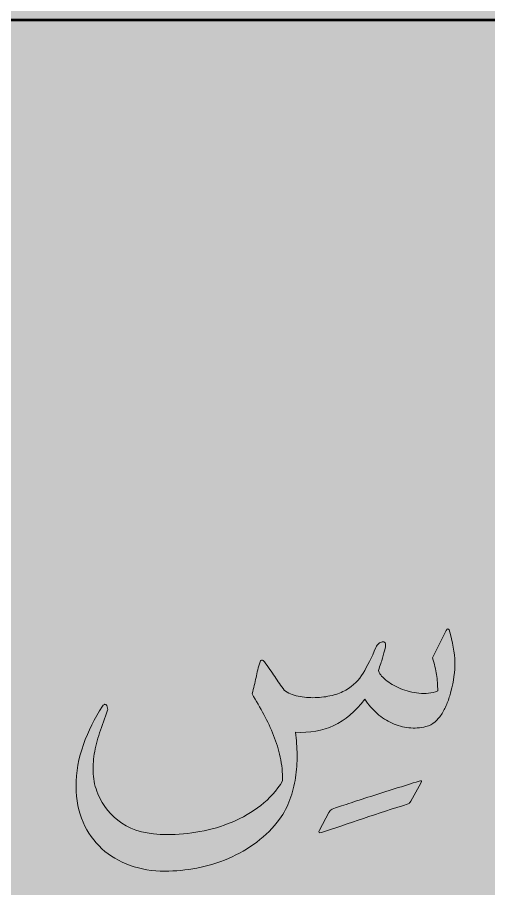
# Model space of a CAD drawing. Header units: inches. Extents: x -1481 to -429, y -1676 to -696.
# Drawn here: x -868.45 to -857.77, y -1195.29 to -1175.56 of the extents above; entities that cross this region are included whole.
import ezdxf

# ---------------------------------------------------------------- set-up
doc = ezdxf.new("R2010")
doc.units = ezdxf.units.IN
doc.header["$MEASUREMENT"] = 0
doc.layers.add('Layer 1', color=7, linetype='Continuous')

# ---------------------------------------------------------------- blocks, each defined once
blk = doc.blocks.new('block 75')
at = {"layer": 'Layer 1', "true_color": 0x009344}
h = blk.add_hatch(color=114, dxfattribs=at)
h.dxf.hatch_style = 2
h.paths.add_polyline_path([(-693.785, -1296.171), (-933.785, -1296.171), (-933.785, -1006.171), (-693.785, -1006.171)])
blk = doc.blocks.new('block 140')
at = {"layer": 'Layer 1', "true_color": 0x49c6ea}
h = blk.add_hatch(color=133, dxfattribs=at)
h.dxf.hatch_style = 2
h.paths.add_polyline_path([(-919.173, -1282.809), (-748.857, -1282.809), (-748.857, -1065.618), (-919.173, -1065.618)])
h = blk.add_hatch(color=133, dxfattribs=at)
h.dxf.hatch_style = 2
h.paths.add_polyline_path([(-907.435, -1277.731), (-761.338, -1277.731), (-761.338, -1076.165), (-907.435, -1076.165)])
at = {"layer": 'Layer 1', "true_color": 0xfff4c8}
h = blk.add_hatch(color=254, dxfattribs=at)
h.dxf.hatch_style = 2
h.paths.add_polyline_path([(-912.062, -1208.145), (-756.36, -1208.145), (-756.36, -1175.62), (-912.062, -1175.62)])
at = {"layer": 'Layer 1', "lineweight": 0}
blk.add_lwpolyline([(-912.062, -1208.145), (-756.36, -1208.145), (-756.36, -1175.62), (-912.062, -1175.62), (-912.062, -1208.145)], dxfattribs=at)
at = {"layer": 'Layer 1', "color": 44, "lineweight": 53, "true_color": 0xaf7e09}
blk.add_lwpolyline([(-912.062, -1208.145), (-756.36, -1208.145), (-756.36, -1175.62), (-912.062, -1175.62), (-912.062, -1208.145)], dxfattribs=at)
blk = doc.blocks.new('block 173')
at = {"layer": 'Layer 1', "true_color": 0x231f20}
h = blk.add_hatch(color=250, dxfattribs=at)
h.dxf.hatch_style = 2
edge = h.paths.add_edge_path()
edge.add_spline(control_points=[(-859.593, -1193.372), (-859.936, -1193.48), (-860.273, -1193.59), (-860.606, -1193.702), (-860.938, -1193.814), (-861.256, -1193.919), (-861.561, -1194.017), (-861.617, -1194.035), (-861.631, -1194.017), (-861.603, -1193.965), (-861.603, -1193.965), (-861.388, -1193.566), (-861.388, -1193.566), (-861.377, -1193.545), (-861.367, -1193.529), (-861.359, -1193.519), (-861.35, -1193.508), (-861.335, -1193.499), (-861.314, -1193.492), (-861.22, -1193.457), (-861.095, -1193.414), (-860.941, -1193.364), (-860.788, -1193.313), (-860.621, -1193.259), (-860.44, -1193.201), (-860.26, -1193.143), (-860.075, -1193.085), (-859.887, -1193.025), (-859.698, -1192.966), (-859.517, -1192.91), (-859.346, -1192.857), (-859.318, -1192.847), (-859.301, -1192.844), (-859.293, -1192.849), (-859.286, -1192.855), (-859.29, -1192.871), (-859.304, -1192.899), (-859.304, -1192.899), (-859.53, -1193.309), (-859.53, -1193.309), (-859.54, -1193.323), (-859.55, -1193.336), (-859.559, -1193.348), (-859.567, -1193.36), (-859.579, -1193.368), (-859.593, -1193.372)], knot_values=[0, 0, 0, 0, 1, 1, 1, 2, 2, 2, 3, 3, 3, 4, 4, 4, 5, 5, 5, 6, 6, 6, 7, 7, 7, 8, 8, 8, 9, 9, 9, 10, 10, 10, 11, 11, 11, 12, 12, 12, 13, 13, 13, 14, 14, 14, 15, 15, 15, 15], degree=3, periodic=1)
at = {"layer": 'Layer 1', "lineweight": 0}
blk.add_open_spline([(-859.593, -1193.372), (-859.936, -1193.48), (-860.273, -1193.59), (-860.606, -1193.702), (-860.938, -1193.814), (-861.256, -1193.919), (-861.561, -1194.017), (-861.617, -1194.035), (-861.631, -1194.017), (-861.603, -1193.965), (-861.603, -1193.965), (-861.388, -1193.566), (-861.388, -1193.566), (-861.377, -1193.545), (-861.367, -1193.529), (-861.359, -1193.519), (-861.35, -1193.508), (-861.335, -1193.499), (-861.314, -1193.492), (-861.22, -1193.457), (-861.095, -1193.414), (-860.941, -1193.364), (-860.788, -1193.313), (-860.621, -1193.259), (-860.44, -1193.201), (-860.26, -1193.143), (-860.075, -1193.085), (-859.887, -1193.025), (-859.698, -1192.966), (-859.517, -1192.91), (-859.346, -1192.857), (-859.318, -1192.847), (-859.301, -1192.844), (-859.293, -1192.849), (-859.286, -1192.855), (-859.29, -1192.871), (-859.304, -1192.899), (-859.304, -1192.899), (-859.53, -1193.309), (-859.53, -1193.309), (-859.54, -1193.323), (-859.55, -1193.336), (-859.559, -1193.348), (-859.567, -1193.36), (-859.579, -1193.368), (-859.593, -1193.372)], degree=3, knots=[0, 0, 0, 0, 1, 1, 1, 2, 2, 2, 3, 3, 3, 4, 4, 4, 5, 5, 5, 6, 6, 6, 7, 7, 7, 8, 8, 8, 9, 9, 9, 10, 10, 10, 11, 11, 11, 12, 12, 12, 13, 13, 13, 14, 14, 14, 15, 15, 15, 15], dxfattribs=at)
blk = doc.blocks.new('block 139')
at = {"layer": 'Layer 1', "true_color": 0x231f20}
h = blk.add_hatch(color=250, dxfattribs=at)
h.dxf.hatch_style = 2
edge = h.paths.add_edge_path()
edge.add_spline(control_points=[(-862.403, -1190.797), (-862.319, -1190.86), (-862.214, -1190.904), (-862.088, -1190.931), (-861.962, -1190.957), (-861.833, -1190.968), (-861.702, -1190.965), (-861.571, -1190.961), (-861.443, -1190.945), (-861.319, -1190.915), (-861.195, -1190.885), (-861.091, -1190.844), (-861.007, -1190.792), (-860.839, -1190.694), (-860.707, -1190.566), (-860.613, -1190.409), (-860.518, -1190.251), (-860.422, -1190.057), (-860.324, -1189.826), (-860.31, -1189.791), (-860.289, -1189.762), (-860.261, -1189.739), (-860.233, -1189.717), (-860.206, -1189.703), (-860.18, -1189.7), (-860.154, -1189.697), (-860.133, -1189.703), (-860.117, -1189.721), (-860.101, -1189.739), (-860.099, -1189.77), (-860.109, -1189.815), (-860.13, -1189.906), (-860.152, -1189.99), (-860.175, -1190.067), (-860.198, -1190.144), (-860.228, -1190.237), (-860.267, -1190.346), (-860.253, -1190.412), (-860.199, -1190.484), (-860.106, -1190.561), (-860.014, -1190.638), (-859.902, -1190.703), (-859.771, -1190.758), (-859.639, -1190.812), (-859.499, -1190.848), (-859.348, -1190.865), (-859.198, -1190.883), (-859.056, -1190.865), (-858.923, -1190.813), (-858.923, -1190.68), (-858.932, -1190.556), (-858.949, -1190.443), (-858.967, -1190.329), (-858.996, -1190.202), (-859.038, -1190.062), (-859.038, -1190.062), (-858.729, -1189.443), (-858.729, -1189.443), (-858.704, -1189.397), (-858.683, -1189.394), (-858.666, -1189.432), (-858.582, -1189.709), (-858.538, -1189.952), (-858.535, -1190.162), (-858.531, -1190.372), (-858.561, -1190.594), (-858.624, -1190.828), (-858.645, -1190.912), (-858.672, -1190.997), (-858.705, -1191.083), (-858.738, -1191.169), (-858.778, -1191.248), (-858.823, -1191.322), (-858.869, -1191.395), (-858.922, -1191.458), (-858.983, -1191.511), (-859.045, -1191.563), (-859.114, -1191.6), (-859.191, -1191.621), (-859.32, -1191.652), (-859.45, -1191.661), (-859.579, -1191.647), (-859.708, -1191.633), (-859.834, -1191.599), (-859.954, -1191.545), (-860.075, -1191.491), (-860.189, -1191.417), (-860.295, -1191.324), (-860.402, -1191.232), (-860.496, -1191.124), (-860.576, -1191.002), (-860.79, -1191.278), (-861.024, -1191.477), (-861.28, -1191.597), (-861.535, -1191.718), (-861.825, -1191.768), (-862.151, -1191.747), (-862.126, -1191.918), (-862.113, -1192.091), (-862.111, -1192.264), (-862.11, -1192.437), (-862.122, -1192.608), (-862.148, -1192.778), (-862.174, -1192.948), (-862.216, -1193.112), (-862.274, -1193.272), (-862.332, -1193.431), (-862.41, -1193.579), (-862.508, -1193.715), (-862.655, -1193.915), (-862.828, -1194.089), (-863.027, -1194.237), (-863.227, -1194.386), (-863.44, -1194.509), (-863.668, -1194.607), (-863.899, -1194.705), (-864.136, -1194.778), (-864.381, -1194.825), (-864.626, -1194.872), (-864.869, -1194.896), (-865.111, -1194.896), (-865.391, -1194.896), (-865.653, -1194.852), (-865.898, -1194.765), (-866.143, -1194.677), (-866.356, -1194.551), (-866.536, -1194.387), (-866.716, -1194.222), (-866.859, -1194.022), (-866.964, -1193.786), (-867.069, -1193.55), (-867.121, -1193.281), (-867.121, -1192.98), (-867.121, -1192.651), (-867.066, -1192.334), (-866.956, -1192.028), (-866.846, -1191.722), (-866.701, -1191.432), (-866.523, -1191.159), (-866.502, -1191.128), (-866.483, -1191.113), (-866.468, -1191.114), (-866.452, -1191.116), (-866.439, -1191.126), (-866.428, -1191.143), (-866.418, -1191.161), (-866.411, -1191.181), (-866.407, -1191.204), (-866.404, -1191.226), (-866.404, -1191.241), (-866.407, -1191.248), (-866.474, -1191.427), (-866.534, -1191.598), (-866.588, -1191.763), (-866.643, -1191.927), (-866.683, -1192.086), (-866.709, -1192.24), (-866.735, -1192.394), (-866.744, -1192.545), (-866.735, -1192.694), (-866.727, -1192.843), (-866.691, -1192.992), (-866.628, -1193.143), (-866.516, -1193.416), (-866.335, -1193.638), (-866.085, -1193.81), (-865.834, -1193.981), (-865.492, -1194.067), (-865.058, -1194.067), (-864.814, -1194.067), (-864.565, -1194.044), (-864.313, -1193.998), (-864.061, -1193.953), (-863.818, -1193.881), (-863.584, -1193.783), (-863.349, -1193.685), (-863.133, -1193.559), (-862.935, -1193.405), (-862.738, -1193.251), (-862.572, -1193.066), (-862.439, -1192.849), (-862.439, -1192.66), (-862.458, -1192.481), (-862.495, -1192.311), (-862.531, -1192.141), (-862.581, -1191.978), (-862.644, -1191.82), (-862.707, -1191.659), (-862.781, -1191.502), (-862.865, -1191.348), (-862.949, -1191.194), (-863.038, -1191.037), (-863.132, -1190.876), (-863.094, -1190.75), (-863.064, -1190.628), (-863.043, -1190.511), (-863.022, -1190.394), (-862.991, -1190.274), (-862.949, -1190.151), (-862.938, -1190.123), (-862.924, -1190.11), (-862.907, -1190.112), (-862.889, -1190.114), (-862.87, -1190.127), (-862.849, -1190.151), (-862.765, -1190.27), (-862.688, -1190.382), (-862.618, -1190.487), (-862.548, -1190.592), (-862.476, -1190.695), (-862.403, -1190.797)], knot_values=[0, 0, 0, 0, 1, 1, 1, 2, 2, 2, 3, 3, 3, 4, 4, 4, 5, 5, 5, 6, 6, 6, 7, 7, 7, 8, 8, 8, 9, 9, 9, 10, 10, 10, 11, 11, 11, 12, 12, 12, 13, 13, 13, 14, 14, 14, 15, 15, 15, 16, 16, 16, 17, 17, 17, 18, 18, 18, 19, 19, 19, 20, 20, 20, 21, 21, 21, 22, 22, 22, 23, 23, 23, 24, 24, 24, 25, 25, 25, 26, 26, 26, 27, 27, 27, 28, 28, 28, 29, 29, 29, 30, 30, 30, 31, 31, 31, 32, 32, 32, 33, 33, 33, 34, 34, 34, 35, 35, 35, 36, 36, 36, 37, 37, 37, 38, 38, 38, 39, 39, 39, 40, 40, 40, 41, 41, 41, 42, 42, 42, 43, 43, 43, 44, 44, 44, 45, 45, 45, 46, 46, 46, 47, 47, 47, 48, 48, 48, 49, 49, 49, 50, 50, 50, 51, 51, 51, 52, 52, 52, 53, 53, 53, 54, 54, 54, 55, 55, 55, 56, 56, 56, 57, 57, 57, 58, 58, 58, 59, 59, 59, 60, 60, 60, 61, 61, 61, 62, 62, 62, 63, 63, 63, 64, 64, 64, 65, 65, 65, 66, 66, 66, 67, 67, 67, 68, 68, 68, 69, 69, 69, 70, 70, 70, 70], degree=3, periodic=1)
edge = h.paths.add_edge_path()
edge.add_spline(control_points=[(-857.338, -1185.312), (-857.282, -1185.316), (-857.256, -1185.38), (-857.26, -1185.506), (-857.267, -1185.639), (-857.265, -1185.77), (-857.254, -1185.897), (-857.244, -1186.025), (-857.23, -1186.154), (-857.212, -1186.283), (-857.177, -1186.595), (-857.136, -1186.916), (-857.086, -1187.246), (-857.038, -1187.577), (-856.989, -1187.91), (-856.94, -1188.246), (-856.894, -1188.579), (-856.849, -1188.911), (-856.803, -1189.243), (-856.758, -1189.576), (-856.719, -1189.899), (-856.688, -1190.214), (-856.674, -1190.337), (-856.664, -1190.48), (-856.659, -1190.645), (-856.653, -1190.809), (-856.655, -1190.976), (-856.664, -1191.146), (-856.673, -1191.316), (-856.692, -1191.479), (-856.722, -1191.637), (-856.751, -1191.794), (-856.793, -1191.925), (-856.845, -1192.03), (-856.873, -1192.09), (-856.906, -1192.128), (-856.945, -1192.146), (-856.976, -1192.149), (-856.99, -1192.135), (-856.987, -1192.104), (-857.008, -1191.799), (-857.033, -1191.492), (-857.063, -1191.183), (-857.093, -1190.873), (-857.13, -1190.557), (-857.176, -1190.235), (-857.221, -1189.903), (-857.267, -1189.574), (-857.312, -1189.249), (-857.358, -1188.923), (-857.401, -1188.598), (-857.443, -1188.272), (-857.489, -1187.947), (-857.533, -1187.622), (-857.577, -1187.296), (-857.621, -1186.971), (-857.664, -1186.644), (-857.706, -1186.315), (-857.695, -1186.234), (-857.68, -1186.151), (-857.659, -1186.065), (-857.638, -1185.98), (-857.608, -1185.891), (-857.569, -1185.8), (-857.485, -1185.573), (-857.429, -1185.435), (-857.399, -1185.386), (-857.369, -1185.337), (-857.349, -1185.312), (-857.338, -1185.312)], knot_values=[0, 0, 0, 0, 1, 1, 1, 2, 2, 2, 3, 3, 3, 4, 4, 4, 5, 5, 5, 6, 6, 6, 7, 7, 7, 8, 8, 8, 9, 9, 9, 10, 10, 10, 11, 11, 11, 12, 12, 12, 13, 13, 13, 14, 14, 14, 15, 15, 15, 16, 16, 16, 17, 17, 17, 18, 18, 18, 19, 19, 19, 20, 20, 20, 21, 21, 21, 22, 22, 22, 23, 23, 23, 23], degree=3, periodic=1)
at = {"layer": 'Layer 1', "lineweight": 0}
blk.add_open_spline([(-862.403, -1190.797), (-862.319, -1190.86), (-862.214, -1190.904), (-862.088, -1190.931), (-861.962, -1190.957), (-861.833, -1190.968), (-861.702, -1190.965), (-861.571, -1190.961), (-861.443, -1190.945), (-861.319, -1190.915), (-861.195, -1190.885), (-861.091, -1190.844), (-861.007, -1190.792), (-860.839, -1190.694), (-860.707, -1190.566), (-860.613, -1190.409), (-860.518, -1190.251), (-860.422, -1190.057), (-860.324, -1189.826), (-860.31, -1189.791), (-860.289, -1189.762), (-860.261, -1189.739), (-860.233, -1189.717), (-860.206, -1189.703), (-860.18, -1189.7), (-860.154, -1189.697), (-860.133, -1189.703), (-860.117, -1189.721), (-860.101, -1189.739), (-860.099, -1189.77), (-860.109, -1189.815), (-860.13, -1189.906), (-860.152, -1189.99), (-860.175, -1190.067), (-860.198, -1190.144), (-860.228, -1190.237), (-860.267, -1190.346), (-860.253, -1190.412), (-860.199, -1190.484), (-860.106, -1190.561), (-860.014, -1190.638), (-859.902, -1190.703), (-859.771, -1190.758), (-859.639, -1190.812), (-859.499, -1190.848), (-859.348, -1190.865), (-859.198, -1190.883), (-859.056, -1190.865), (-858.923, -1190.813), (-858.923, -1190.68), (-858.932, -1190.556), (-858.949, -1190.443), (-858.967, -1190.329), (-858.996, -1190.202), (-859.038, -1190.062), (-859.038, -1190.062), (-858.729, -1189.443), (-858.729, -1189.443), (-858.704, -1189.397), (-858.683, -1189.394), (-858.666, -1189.432), (-858.582, -1189.709), (-858.538, -1189.952), (-858.535, -1190.162), (-858.531, -1190.372), (-858.561, -1190.594), (-858.624, -1190.828), (-858.645, -1190.912), (-858.672, -1190.997), (-858.705, -1191.083), (-858.738, -1191.169), (-858.778, -1191.248), (-858.823, -1191.322), (-858.869, -1191.395), (-858.922, -1191.458), (-858.983, -1191.511), (-859.045, -1191.563), (-859.114, -1191.6), (-859.191, -1191.621), (-859.32, -1191.652), (-859.45, -1191.661), (-859.579, -1191.647), (-859.708, -1191.633), (-859.834, -1191.599), (-859.954, -1191.545), (-860.075, -1191.491), (-860.189, -1191.417), (-860.295, -1191.324), (-860.402, -1191.232), (-860.496, -1191.124), (-860.576, -1191.002), (-860.79, -1191.278), (-861.024, -1191.477), (-861.28, -1191.597), (-861.535, -1191.718), (-861.825, -1191.768), (-862.151, -1191.747), (-862.126, -1191.918), (-862.113, -1192.091), (-862.111, -1192.264), (-862.11, -1192.437), (-862.122, -1192.608), (-862.148, -1192.778), (-862.174, -1192.948), (-862.216, -1193.112), (-862.274, -1193.272), (-862.332, -1193.431), (-862.41, -1193.579), (-862.508, -1193.715), (-862.655, -1193.915), (-862.828, -1194.089), (-863.027, -1194.237), (-863.227, -1194.386), (-863.44, -1194.509), (-863.668, -1194.607), (-863.899, -1194.705), (-864.136, -1194.778), (-864.381, -1194.825), (-864.626, -1194.872), (-864.869, -1194.896), (-865.111, -1194.896), (-865.391, -1194.896), (-865.653, -1194.852), (-865.898, -1194.765), (-866.143, -1194.677), (-866.356, -1194.551), (-866.536, -1194.387), (-866.716, -1194.222), (-866.859, -1194.022), (-866.964, -1193.786), (-867.069, -1193.55), (-867.121, -1193.281), (-867.121, -1192.98), (-867.121, -1192.651), (-867.066, -1192.334), (-866.956, -1192.028), (-866.846, -1191.722), (-866.701, -1191.432), (-866.523, -1191.159), (-866.502, -1191.128), (-866.483, -1191.113), (-866.468, -1191.114), (-866.452, -1191.116), (-866.439, -1191.126), (-866.428, -1191.143), (-866.418, -1191.161), (-866.411, -1191.181), (-866.407, -1191.204), (-866.404, -1191.226), (-866.404, -1191.241), (-866.407, -1191.248), (-866.474, -1191.427), (-866.534, -1191.598), (-866.588, -1191.763), (-866.643, -1191.927), (-866.683, -1192.086), (-866.709, -1192.24), (-866.735, -1192.394), (-866.744, -1192.545), (-866.735, -1192.694), (-866.727, -1192.843), (-866.691, -1192.992), (-866.628, -1193.143), (-866.516, -1193.416), (-866.335, -1193.638), (-866.085, -1193.81), (-865.834, -1193.981), (-865.492, -1194.067), (-865.058, -1194.067), (-864.814, -1194.067), (-864.565, -1194.044), (-864.313, -1193.998), (-864.061, -1193.953), (-863.818, -1193.881), (-863.584, -1193.783), (-863.349, -1193.685), (-863.133, -1193.559), (-862.935, -1193.405), (-862.738, -1193.251), (-862.572, -1193.066), (-862.439, -1192.849), (-862.439, -1192.66), (-862.458, -1192.481), (-862.495, -1192.311), (-862.531, -1192.141), (-862.581, -1191.978), (-862.644, -1191.82), (-862.707, -1191.659), (-862.781, -1191.502), (-862.865, -1191.348), (-862.949, -1191.194), (-863.038, -1191.037), (-863.132, -1190.876), (-863.094, -1190.75), (-863.064, -1190.628), (-863.043, -1190.511), (-863.022, -1190.394), (-862.991, -1190.274), (-862.949, -1190.151), (-862.938, -1190.123), (-862.924, -1190.11), (-862.907, -1190.112), (-862.889, -1190.114), (-862.87, -1190.127), (-862.849, -1190.151), (-862.765, -1190.27), (-862.688, -1190.382), (-862.618, -1190.487), (-862.548, -1190.592), (-862.476, -1190.695), (-862.403, -1190.797)], degree=3, knots=[0, 0, 0, 0, 1, 1, 1, 2, 2, 2, 3, 3, 3, 4, 4, 4, 5, 5, 5, 6, 6, 6, 7, 7, 7, 8, 8, 8, 9, 9, 9, 10, 10, 10, 11, 11, 11, 12, 12, 12, 13, 13, 13, 14, 14, 14, 15, 15, 15, 16, 16, 16, 17, 17, 17, 18, 18, 18, 19, 19, 19, 20, 20, 20, 21, 21, 21, 22, 22, 22, 23, 23, 23, 24, 24, 24, 25, 25, 25, 26, 26, 26, 27, 27, 27, 28, 28, 28, 29, 29, 29, 30, 30, 30, 31, 31, 31, 32, 32, 32, 33, 33, 33, 34, 34, 34, 35, 35, 35, 36, 36, 36, 37, 37, 37, 38, 38, 38, 39, 39, 39, 40, 40, 40, 41, 41, 41, 42, 42, 42, 43, 43, 43, 44, 44, 44, 45, 45, 45, 46, 46, 46, 47, 47, 47, 48, 48, 48, 49, 49, 49, 50, 50, 50, 51, 51, 51, 52, 52, 52, 53, 53, 53, 54, 54, 54, 55, 55, 55, 56, 56, 56, 57, 57, 57, 58, 58, 58, 59, 59, 59, 60, 60, 60, 61, 61, 61, 62, 62, 62, 63, 63, 63, 64, 64, 64, 65, 65, 65, 66, 66, 66, 67, 67, 67, 68, 68, 68, 69, 69, 69, 70, 70, 70, 70], dxfattribs=at)
at = {"layer": 'Layer 1'}
for name in ['block 140', 'block 173']:
    blk.add_blockref(name, (0, 0), dxfattribs=at)

msp = doc.modelspace()

# ---------------------------------------------------------------- hatches: boundary and pattern name
at = {"layer": 'Layer 1', "true_color": 0x006738}
h = msp.add_hatch(color=116, dxfattribs=at)
h.dxf.hatch_style = 2
h.paths.add_polyline_path([(-749.015, -1281.171), (-919.015, -1281.171), (-919.015, -1062.796), (-749.015, -1062.796)])

# ---------------------------------------------------------------- block references
at = {"layer": 'Layer 1'}
for name in ['block 75', 'block 139']:
    msp.add_blockref(name, (0, 0), dxfattribs=at)

doc.saveas('drawing.dxf')
